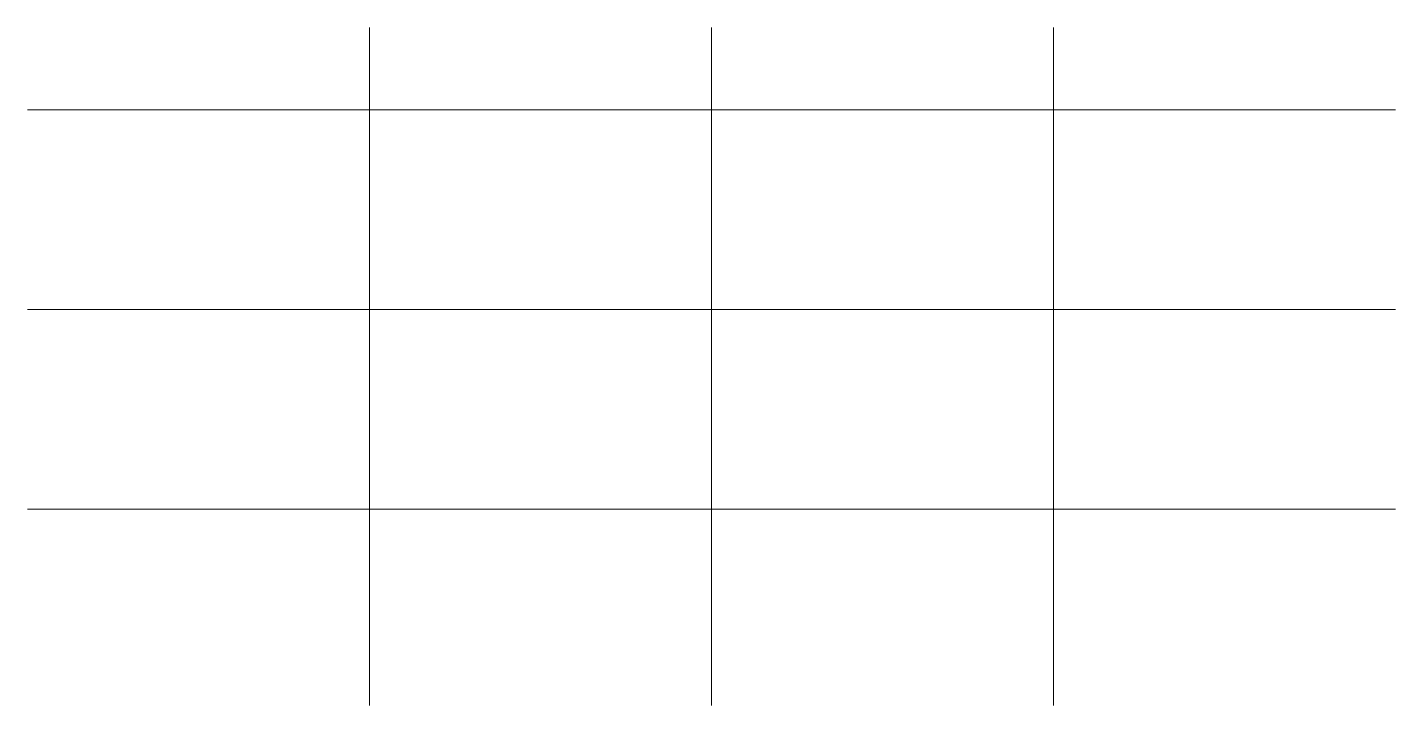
# Model space of a CAD drawing. Header units: inches. Extents: x -12 to 12, y -5.9 to 5.9.
import ezdxf

# ---------------------------------------------------------------- set-up
doc = ezdxf.new("R2010")
doc.units = ezdxf.units.IN
doc.header["$MEASUREMENT"] = 0
doc.layers.add('Layer 1', color=7, linetype='Continuous')

msp = doc.modelspace()

# ---------------------------------------------------------------- linework, layer by layer
at = {"layer": 'Layer 1', "color": 1, "lineweight": 9}
for points in [[(-6, 5.945), (-6, 5.945), (-6, -5.945), (-6, -5.945)], [(0, 5.945), (0, 5.945), (0, -5.945), (0, -5.945)], [(6, 5.945), (6, 5.945), (6, -5.945), (6, -5.945)], [(-12, 4.5), (-12, 4.5), (12, 4.5), (12, 4.5)], [(-12, 1), (-12, 1), (12, 1), (12, 1)], [(-12, -2.5), (-12, -2.5), (12, -2.5), (12, -2.5)]]:
    msp.add_open_spline(points, degree=3, dxfattribs=at)

doc.saveas('drawing.dxf')
